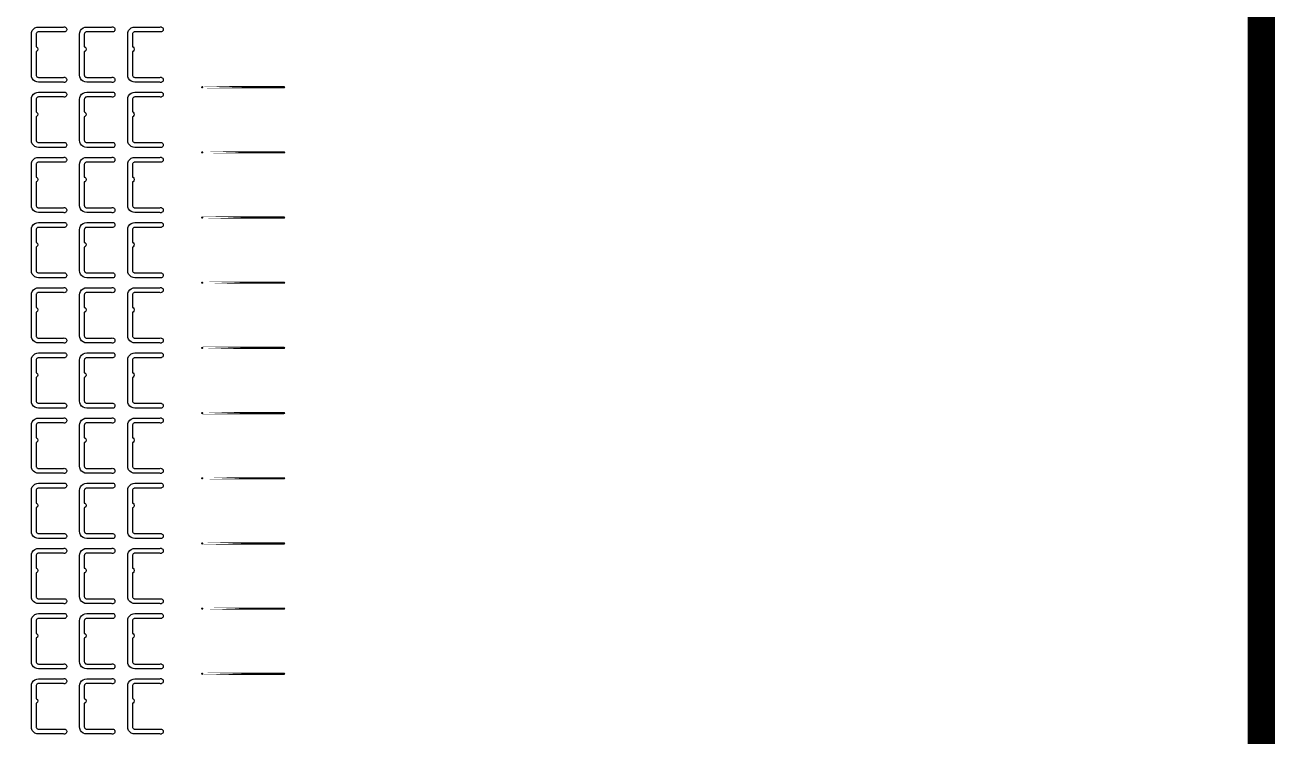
# Model space of a CAD drawing. Extents: x 11 to 212, y 11 to 212.
# Drawn here: x 165.91 to 211.7, y 85.04 to 111.09 of the extents above; entities that cross this region are included whole.
import ezdxf

# ---------------------------------------------------------------- set-up
doc = ezdxf.new("R2010")
doc.units = 0
doc.layers.get('0').update_dxf_attribs({"linetype": 'continuous'})
doc.layers.add('L4', color=7, linetype='continuous')

# ---------------------------------------------------------------- blocks, each defined once
blk = doc.blocks.new('cutlineendpoint')
at = {"const_width": 0.04}
blk.add_lwpolyline([(-0.02, 0, 1), (0.02, 0, 1)], format="xyb", close=True, dxfattribs=at)

msp = doc.modelspace()

# ---------------------------------------------------------------- linework, layer by layer
at = {"layer": 'L4'}
for points, const_width in [([(11.2, 211.2), (211.2, 211.2), (211.2, 11.2), (11.2, 11.2)], 1), ([(172.4, 108.812), (175.4, 108.812)], 0.08), ([(172.4, 106.424), (175.4, 106.424)], 0.08), ([(172.4, 104.035), (175.4, 104.035)], 0.08), ([(172.4, 101.647), (175.4, 101.647)], 0.08), ([(172.4, 99.259), (175.4, 99.259)], 0.08), ([(172.4, 96.871), (175.4, 96.871)], 0.08), ([(172.4, 94.482), (175.4, 94.482)], 0.08), ([(172.4, 92.094), (175.4, 92.094)], 0.08), ([(172.4, 89.706), (175.4, 89.706)], 0.08), ([(172.4, 87.318), (175.4, 87.318)], 0.08)]:
    msp.add_lwpolyline(points, close=True, dxfattribs=dict(at, const_width=const_width))
for points in [[(167.314, 109.171), (167.338, 109.176), (167.362, 109.175), (167.385, 109.168), (167.406, 109.156), (167.422, 109.139), (167.434, 109.118), (167.44, 109.094), (167.44, 109.07), (167.434, 109.047), (167.422, 109.026), (167.406, 109.009), (167.385, 108.996), (167.362, 108.989), (167.338, 108.989), (167.314, 108.994), (166.406, 108.994), (166.337, 109.003), (166.274, 109.03), (166.219, 109.072), (166.177, 109.126), (166.15, 109.19), (166.141, 109.259), (166.141, 110.753), (166.15, 110.821), (166.177, 110.885), (166.219, 110.94), (166.274, 110.982), (166.337, 111.009), (166.406, 111.018), (167.314, 111.018), (167.338, 111.023), (167.362, 111.022), (167.385, 111.016), (167.406, 111.003), (167.422, 110.986), (167.434, 110.965), (167.44, 110.941), (167.44, 110.917), (167.434, 110.894), (167.422, 110.873), (167.406, 110.856), (167.385, 110.843), (167.362, 110.836), (167.338, 110.836), (167.314, 110.841), (166.406, 110.841), (166.383, 110.838), (166.362, 110.829), (166.343, 110.815), (166.329, 110.797), (166.321, 110.776), (166.318, 110.753), (166.318, 110.292), (166.335, 110.287), (166.37, 110.253), (166.382, 110.206), (166.37, 110.159), (166.335, 110.124), (166.318, 110.12), (166.318, 109.259), (166.321, 109.236), (166.329, 109.215), (166.343, 109.196), (166.362, 109.182), (166.383, 109.174), (166.406, 109.171)], [(169.079, 109.171), (169.103, 109.176), (169.127, 109.175), (169.15, 109.168), (169.17, 109.156), (169.187, 109.139), (169.199, 109.118), (169.205, 109.094), (169.205, 109.07), (169.199, 109.047), (169.187, 109.026), (169.17, 109.009), (169.15, 108.996), (169.127, 108.989), (169.103, 108.989), (169.079, 108.994), (168.171, 108.994), (168.102, 109.003), (168.038, 109.03), (167.983, 109.072), (167.941, 109.126), (167.915, 109.19), (167.906, 109.259), (167.906, 110.753), (167.915, 110.821), (167.941, 110.885), (167.983, 110.94), (168.038, 110.982), (168.102, 111.009), (168.171, 111.018), (169.079, 111.018), (169.103, 111.023), (169.127, 111.022), (169.15, 111.016), (169.17, 111.003), (169.187, 110.986), (169.199, 110.965), (169.205, 110.941), (169.205, 110.917), (169.199, 110.894), (169.187, 110.873), (169.17, 110.856), (169.15, 110.843), (169.127, 110.836), (169.103, 110.836), (169.079, 110.841), (168.171, 110.841), (168.148, 110.838), (168.126, 110.829), (168.108, 110.815), (168.094, 110.797), (168.085, 110.776), (168.082, 110.753), (168.082, 110.292), (168.1, 110.287), (168.134, 110.253), (168.147, 110.206), (168.134, 110.159), (168.1, 110.124), (168.082, 110.12), (168.082, 109.259), (168.085, 109.236), (168.094, 109.215), (168.108, 109.196), (168.126, 109.182), (168.148, 109.174), (168.171, 109.171)], [(170.844, 109.171), (170.867, 109.176), (170.891, 109.175), (170.914, 109.168), (170.935, 109.156), (170.952, 109.139), (170.964, 109.118), (170.97, 109.094), (170.97, 109.07), (170.964, 109.047), (170.952, 109.026), (170.935, 109.009), (170.914, 108.996), (170.891, 108.989), (170.867, 108.989), (170.844, 108.994), (169.935, 108.994), (169.867, 109.003), (169.803, 109.03), (169.748, 109.072), (169.706, 109.126), (169.68, 109.19), (169.671, 109.259), (169.671, 110.753), (169.68, 110.821), (169.706, 110.885), (169.748, 110.94), (169.803, 110.982), (169.867, 111.009), (169.935, 111.018), (170.844, 111.018), (170.867, 111.023), (170.891, 111.022), (170.914, 111.016), (170.935, 111.003), (170.952, 110.986), (170.964, 110.965), (170.97, 110.941), (170.97, 110.917), (170.964, 110.894), (170.952, 110.873), (170.935, 110.856), (170.914, 110.843), (170.891, 110.836), (170.867, 110.836), (170.844, 110.841), (169.935, 110.841), (169.912, 110.838), (169.891, 110.829), (169.873, 110.815), (169.859, 110.797), (169.85, 110.776), (169.847, 110.753), (169.847, 110.292), (169.865, 110.287), (169.899, 110.253), (169.912, 110.206), (169.899, 110.159), (169.865, 110.124), (169.847, 110.12), (169.847, 109.259), (169.85, 109.236), (169.859, 109.215), (169.873, 109.196), (169.891, 109.182), (169.912, 109.174), (169.935, 109.171)], [(167.314, 106.782), (167.338, 106.788), (167.362, 106.787), (167.385, 106.78), (167.406, 106.768), (167.422, 106.75), (167.434, 106.729), (167.44, 106.706), (167.44, 106.682), (167.434, 106.659), (167.422, 106.638), (167.406, 106.62), (167.385, 106.608), (167.362, 106.601), (167.338, 106.6), (167.314, 106.606), (166.406, 106.606), (166.337, 106.615), (166.274, 106.641), (166.219, 106.683), (166.177, 106.738), (166.15, 106.802), (166.141, 106.871), (166.141, 108.365), (166.15, 108.433), (166.177, 108.497), (166.219, 108.552), (166.274, 108.594), (166.337, 108.62), (166.406, 108.629), (167.314, 108.629), (167.338, 108.635), (167.362, 108.634), (167.385, 108.627), (167.406, 108.615), (167.422, 108.598), (167.434, 108.577), (167.44, 108.553), (167.44, 108.529), (167.434, 108.506), (167.422, 108.485), (167.406, 108.468), (167.385, 108.455), (167.362, 108.448), (167.338, 108.448), (167.314, 108.453), (166.406, 108.453), (166.383, 108.45), (166.362, 108.441), (166.343, 108.427), (166.329, 108.409), (166.321, 108.388), (166.318, 108.365), (166.318, 107.904), (166.335, 107.899), (166.37, 107.865), (166.382, 107.818), (166.37, 107.771), (166.335, 107.736), (166.318, 107.731), (166.318, 106.871), (166.321, 106.848), (166.329, 106.826), (166.343, 106.808), (166.362, 106.794), (166.383, 106.785), (166.406, 106.782)], [(169.079, 106.782), (169.103, 106.788), (169.127, 106.787), (169.15, 106.78), (169.17, 106.768), (169.187, 106.75), (169.199, 106.729), (169.205, 106.706), (169.205, 106.682), (169.199, 106.659), (169.187, 106.638), (169.17, 106.62), (169.15, 106.608), (169.127, 106.601), (169.103, 106.6), (169.079, 106.606), (168.171, 106.606), (168.102, 106.615), (168.038, 106.641), (167.983, 106.683), (167.941, 106.738), (167.915, 106.802), (167.906, 106.871), (167.906, 108.365), (167.915, 108.433), (167.941, 108.497), (167.983, 108.552), (168.038, 108.594), (168.102, 108.62), (168.171, 108.629), (169.079, 108.629), (169.103, 108.635), (169.127, 108.634), (169.15, 108.627), (169.17, 108.615), (169.187, 108.598), (169.199, 108.577), (169.205, 108.553), (169.205, 108.529), (169.199, 108.506), (169.187, 108.485), (169.17, 108.468), (169.15, 108.455), (169.127, 108.448), (169.103, 108.448), (169.079, 108.453), (168.171, 108.453), (168.148, 108.45), (168.126, 108.441), (168.108, 108.427), (168.094, 108.409), (168.085, 108.388), (168.082, 108.365), (168.082, 107.904), (168.1, 107.899), (168.134, 107.865), (168.147, 107.818), (168.134, 107.771), (168.1, 107.736), (168.082, 107.731), (168.082, 106.871), (168.085, 106.848), (168.094, 106.826), (168.108, 106.808), (168.126, 106.794), (168.148, 106.785), (168.171, 106.782)], [(170.844, 106.782), (170.867, 106.788), (170.891, 106.787), (170.914, 106.78), (170.935, 106.768), (170.952, 106.75), (170.964, 106.729), (170.97, 106.706), (170.97, 106.682), (170.964, 106.659), (170.952, 106.638), (170.935, 106.62), (170.914, 106.608), (170.891, 106.601), (170.867, 106.6), (170.844, 106.606), (169.935, 106.606), (169.867, 106.615), (169.803, 106.641), (169.748, 106.683), (169.706, 106.738), (169.68, 106.802), (169.671, 106.871), (169.671, 108.365), (169.68, 108.433), (169.706, 108.497), (169.748, 108.552), (169.803, 108.594), (169.867, 108.62), (169.935, 108.629), (170.844, 108.629), (170.867, 108.635), (170.891, 108.634), (170.914, 108.627), (170.935, 108.615), (170.952, 108.598), (170.964, 108.577), (170.97, 108.553), (170.97, 108.529), (170.964, 108.506), (170.952, 108.485), (170.935, 108.468), (170.914, 108.455), (170.891, 108.448), (170.867, 108.448), (170.844, 108.453), (169.935, 108.453), (169.912, 108.45), (169.891, 108.441), (169.873, 108.427), (169.859, 108.409), (169.85, 108.388), (169.847, 108.365), (169.847, 107.904), (169.865, 107.899), (169.899, 107.865), (169.912, 107.818), (169.899, 107.771), (169.865, 107.736), (169.847, 107.731), (169.847, 106.871), (169.85, 106.848), (169.859, 106.826), (169.873, 106.808), (169.891, 106.794), (169.912, 106.785), (169.935, 106.782)], [(167.314, 104.394), (167.338, 104.4), (167.362, 104.399), (167.385, 104.392), (167.406, 104.38), (167.422, 104.362), (167.434, 104.341), (167.44, 104.318), (167.44, 104.294), (167.434, 104.271), (167.422, 104.25), (167.406, 104.232), (167.385, 104.22), (167.362, 104.213), (167.338, 104.212), (167.314, 104.218), (166.406, 104.218), (166.337, 104.227), (166.274, 104.253), (166.219, 104.295), (166.177, 104.35), (166.15, 104.414), (166.141, 104.482), (166.141, 105.976), (166.15, 106.045), (166.177, 106.109), (166.219, 106.164), (166.274, 106.206), (166.337, 106.232), (166.406, 106.241), (167.314, 106.241), (167.338, 106.247), (167.362, 106.246), (167.385, 106.239), (167.406, 106.227), (167.422, 106.209), (167.434, 106.188), (167.44, 106.165), (167.44, 106.141), (167.434, 106.118), (167.422, 106.097), (167.406, 106.079), (167.385, 106.067), (167.362, 106.06), (167.338, 106.059), (167.314, 106.065), (166.406, 106.065), (166.383, 106.062), (166.362, 106.053), (166.343, 106.039), (166.329, 106.021), (166.321, 105.999), (166.318, 105.976), (166.318, 105.516), (166.335, 105.511), (166.37, 105.476), (166.382, 105.429), (166.37, 105.382), (166.335, 105.348), (166.318, 105.343), (166.318, 104.482), (166.321, 104.46), (166.329, 104.438), (166.343, 104.42), (166.362, 104.406), (166.383, 104.397), (166.406, 104.394)], [(169.079, 104.394), (169.103, 104.4), (169.127, 104.399), (169.15, 104.392), (169.17, 104.38), (169.187, 104.362), (169.199, 104.341), (169.205, 104.318), (169.205, 104.294), (169.199, 104.271), (169.187, 104.25), (169.17, 104.232), (169.15, 104.22), (169.127, 104.213), (169.103, 104.212), (169.079, 104.218), (168.171, 104.218), (168.102, 104.227), (168.038, 104.253), (167.983, 104.295), (167.941, 104.35), (167.915, 104.414), (167.906, 104.482), (167.906, 105.976), (167.915, 106.045), (167.941, 106.109), (167.983, 106.164), (168.038, 106.206), (168.102, 106.232), (168.171, 106.241), (169.079, 106.241), (169.103, 106.247), (169.127, 106.246), (169.15, 106.239), (169.17, 106.227), (169.187, 106.209), (169.199, 106.188), (169.205, 106.165), (169.205, 106.141), (169.199, 106.118), (169.187, 106.097), (169.17, 106.079), (169.15, 106.067), (169.127, 106.06), (169.103, 106.059), (169.079, 106.065), (168.171, 106.065), (168.148, 106.062), (168.126, 106.053), (168.108, 106.039), (168.094, 106.021), (168.085, 105.999), (168.082, 105.976), (168.082, 105.516), (168.1, 105.511), (168.134, 105.476), (168.147, 105.429), (168.134, 105.382), (168.1, 105.348), (168.082, 105.343), (168.082, 104.482), (168.085, 104.46), (168.094, 104.438), (168.108, 104.42), (168.126, 104.406), (168.148, 104.397), (168.171, 104.394)], [(170.844, 104.394), (170.867, 104.4), (170.891, 104.399), (170.914, 104.392), (170.935, 104.38), (170.952, 104.362), (170.964, 104.341), (170.97, 104.318), (170.97, 104.294), (170.964, 104.271), (170.952, 104.25), (170.935, 104.232), (170.914, 104.22), (170.891, 104.213), (170.867, 104.212), (170.844, 104.218), (169.935, 104.218), (169.867, 104.227), (169.803, 104.253), (169.748, 104.295), (169.706, 104.35), (169.68, 104.414), (169.671, 104.482), (169.671, 105.976), (169.68, 106.045), (169.706, 106.109), (169.748, 106.164), (169.803, 106.206), (169.867, 106.232), (169.935, 106.241), (170.844, 106.241), (170.867, 106.247), (170.891, 106.246), (170.914, 106.239), (170.935, 106.227), (170.952, 106.209), (170.964, 106.188), (170.97, 106.165), (170.97, 106.141), (170.964, 106.118), (170.952, 106.097), (170.935, 106.079), (170.914, 106.067), (170.891, 106.06), (170.867, 106.059), (170.844, 106.065), (169.935, 106.065), (169.912, 106.062), (169.891, 106.053), (169.873, 106.039), (169.859, 106.021), (169.85, 105.999), (169.847, 105.976), (169.847, 105.516), (169.865, 105.511), (169.899, 105.476), (169.912, 105.429), (169.899, 105.382), (169.865, 105.348), (169.847, 105.343), (169.847, 104.482), (169.85, 104.46), (169.859, 104.438), (169.873, 104.42), (169.891, 104.406), (169.912, 104.397), (169.935, 104.394)], [(167.314, 102.006), (167.338, 102.011), (167.362, 102.011), (167.385, 102.004), (167.406, 101.991), (167.422, 101.974), (167.434, 101.953), (167.44, 101.93), (167.44, 101.906), (167.434, 101.882), (167.422, 101.861), (167.406, 101.844), (167.385, 101.832), (167.362, 101.825), (167.338, 101.824), (167.314, 101.829), (166.406, 101.829), (166.337, 101.838), (166.274, 101.865), (166.219, 101.907), (166.177, 101.962), (166.15, 102.026), (166.141, 102.094), (166.141, 103.588), (166.15, 103.657), (166.177, 103.721), (166.219, 103.775), (166.274, 103.817), (166.337, 103.844), (166.406, 103.853), (167.314, 103.853), (167.338, 103.858), (167.362, 103.858), (167.385, 103.851), (167.406, 103.838), (167.422, 103.821), (167.434, 103.8), (167.44, 103.777), (167.44, 103.753), (167.434, 103.729), (167.422, 103.708), (167.406, 103.691), (167.385, 103.679), (167.362, 103.672), (167.338, 103.671), (167.314, 103.676), (166.406, 103.676), (166.383, 103.673), (166.362, 103.665), (166.343, 103.651), (166.329, 103.632), (166.321, 103.611), (166.318, 103.588), (166.318, 103.127), (166.335, 103.123), (166.37, 103.088), (166.382, 103.041), (166.37, 102.994), (166.335, 102.96), (166.318, 102.955), (166.318, 102.094), (166.321, 102.071), (166.329, 102.05), (166.343, 102.032), (166.362, 102.018), (166.383, 102.009), (166.406, 102.006)], [(169.079, 102.006), (169.103, 102.011), (169.127, 102.011), (169.15, 102.004), (169.17, 101.991), (169.187, 101.974), (169.199, 101.953), (169.205, 101.93), (169.205, 101.906), (169.199, 101.882), (169.187, 101.861), (169.17, 101.844), (169.15, 101.832), (169.127, 101.825), (169.103, 101.824), (169.079, 101.829), (168.171, 101.829), (168.102, 101.838), (168.038, 101.865), (167.983, 101.907), (167.941, 101.962), (167.915, 102.026), (167.906, 102.094), (167.906, 103.588), (167.915, 103.657), (167.941, 103.721), (167.983, 103.775), (168.038, 103.817), (168.102, 103.844), (168.171, 103.853), (169.079, 103.853), (169.103, 103.858), (169.127, 103.858), (169.15, 103.851), (169.17, 103.838), (169.187, 103.821), (169.199, 103.8), (169.205, 103.777), (169.205, 103.753), (169.199, 103.729), (169.187, 103.708), (169.17, 103.691), (169.15, 103.679), (169.127, 103.672), (169.103, 103.671), (169.079, 103.676), (168.171, 103.676), (168.148, 103.673), (168.126, 103.665), (168.108, 103.651), (168.094, 103.632), (168.085, 103.611), (168.082, 103.588), (168.082, 103.127), (168.1, 103.123), (168.134, 103.088), (168.147, 103.041), (168.134, 102.994), (168.1, 102.96), (168.082, 102.955), (168.082, 102.094), (168.085, 102.071), (168.094, 102.05), (168.108, 102.032), (168.126, 102.018), (168.148, 102.009), (168.171, 102.006)], [(170.844, 102.006), (170.867, 102.011), (170.891, 102.011), (170.914, 102.004), (170.935, 101.991), (170.952, 101.974), (170.964, 101.953), (170.97, 101.93), (170.97, 101.906), (170.964, 101.882), (170.952, 101.861), (170.935, 101.844), (170.914, 101.832), (170.891, 101.825), (170.867, 101.824), (170.844, 101.829), (169.935, 101.829), (169.867, 101.838), (169.803, 101.865), (169.748, 101.907), (169.706, 101.962), (169.68, 102.026), (169.671, 102.094), (169.671, 103.588), (169.68, 103.657), (169.706, 103.721), (169.748, 103.775), (169.803, 103.817), (169.867, 103.844), (169.935, 103.853), (170.844, 103.853), (170.867, 103.858), (170.891, 103.858), (170.914, 103.851), (170.935, 103.838), (170.952, 103.821), (170.964, 103.8), (170.97, 103.777), (170.97, 103.753), (170.964, 103.729), (170.952, 103.708), (170.935, 103.691), (170.914, 103.679), (170.891, 103.672), (170.867, 103.671), (170.844, 103.676), (169.935, 103.676), (169.912, 103.673), (169.891, 103.665), (169.873, 103.651), (169.859, 103.632), (169.85, 103.611), (169.847, 103.588), (169.847, 103.127), (169.865, 103.123), (169.899, 103.088), (169.912, 103.041), (169.899, 102.994), (169.865, 102.96), (169.847, 102.955), (169.847, 102.094), (169.85, 102.071), (169.859, 102.05), (169.873, 102.032), (169.891, 102.018), (169.912, 102.009), (169.935, 102.006)], [(167.314, 99.618), (167.338, 99.623), (167.362, 99.622), (167.385, 99.616), (167.406, 99.603), (167.422, 99.586), (167.434, 99.565), (167.44, 99.541), (167.44, 99.517), (167.434, 99.494), (167.422, 99.473), (167.406, 99.456), (167.385, 99.443), (167.362, 99.436), (167.338, 99.436), (167.314, 99.441), (166.406, 99.441), (166.337, 99.45), (166.274, 99.477), (166.219, 99.519), (166.177, 99.574), (166.15, 99.637), (166.141, 99.706), (166.141, 101.2), (166.15, 101.269), (166.177, 101.332), (166.219, 101.387), (166.274, 101.429), (166.337, 101.456), (166.406, 101.465), (167.314, 101.465), (167.338, 101.47), (167.362, 101.469), (167.385, 101.463), (167.406, 101.45), (167.422, 101.433), (167.434, 101.412), (167.44, 101.389), (167.44, 101.364), (167.434, 101.341), (167.422, 101.32), (167.406, 101.303), (167.385, 101.29), (167.362, 101.284), (167.338, 101.283), (167.314, 101.288), (166.406, 101.288), (166.383, 101.285), (166.362, 101.276), (166.343, 101.262), (166.329, 101.244), (166.321, 101.223), (166.318, 101.2), (166.318, 100.739), (166.335, 100.734), (166.37, 100.7), (166.382, 100.653), (166.37, 100.606), (166.335, 100.571), (166.318, 100.567), (166.318, 99.706), (166.321, 99.683), (166.329, 99.662), (166.343, 99.643), (166.362, 99.629), (166.383, 99.621), (166.406, 99.618)], [(169.079, 99.618), (169.103, 99.623), (169.127, 99.622), (169.15, 99.616), (169.17, 99.603), (169.187, 99.586), (169.199, 99.565), (169.205, 99.541), (169.205, 99.517), (169.199, 99.494), (169.187, 99.473), (169.17, 99.456), (169.15, 99.443), (169.127, 99.436), (169.103, 99.436), (169.079, 99.441), (168.171, 99.441), (168.102, 99.45), (168.038, 99.477), (167.983, 99.519), (167.941, 99.574), (167.915, 99.637), (167.906, 99.706), (167.906, 101.2), (167.915, 101.269), (167.941, 101.332), (167.983, 101.387), (168.038, 101.429), (168.102, 101.456), (168.171, 101.465), (169.079, 101.465), (169.103, 101.47), (169.127, 101.469), (169.15, 101.463), (169.17, 101.45), (169.187, 101.433), (169.199, 101.412), (169.205, 101.389), (169.205, 101.364), (169.199, 101.341), (169.187, 101.32), (169.17, 101.303), (169.15, 101.29), (169.127, 101.284), (169.103, 101.283), (169.079, 101.288), (168.171, 101.288), (168.148, 101.285), (168.126, 101.276), (168.108, 101.262), (168.094, 101.244), (168.085, 101.223), (168.082, 101.2), (168.082, 100.739), (168.1, 100.734), (168.134, 100.7), (168.147, 100.653), (168.134, 100.606), (168.1, 100.571), (168.082, 100.567), (168.082, 99.706), (168.085, 99.683), (168.094, 99.662), (168.108, 99.643), (168.126, 99.629), (168.148, 99.621), (168.171, 99.618)], [(170.844, 99.618), (170.867, 99.623), (170.891, 99.622), (170.914, 99.616), (170.935, 99.603), (170.952, 99.586), (170.964, 99.565), (170.97, 99.541), (170.97, 99.517), (170.964, 99.494), (170.952, 99.473), (170.935, 99.456), (170.914, 99.443), (170.891, 99.436), (170.867, 99.436), (170.844, 99.441), (169.935, 99.441), (169.867, 99.45), (169.803, 99.477), (169.748, 99.519), (169.706, 99.574), (169.68, 99.637), (169.671, 99.706), (169.671, 101.2), (169.68, 101.269), (169.706, 101.332), (169.748, 101.387), (169.803, 101.429), (169.867, 101.456), (169.935, 101.465), (170.844, 101.465), (170.867, 101.47), (170.891, 101.469), (170.914, 101.463), (170.935, 101.45), (170.952, 101.433), (170.964, 101.412), (170.97, 101.389), (170.97, 101.364), (170.964, 101.341), (170.952, 101.32), (170.935, 101.303), (170.914, 101.29), (170.891, 101.284), (170.867, 101.283), (170.844, 101.288), (169.935, 101.288), (169.912, 101.285), (169.891, 101.276), (169.873, 101.262), (169.859, 101.244), (169.85, 101.223), (169.847, 101.2), (169.847, 100.739), (169.865, 100.734), (169.899, 100.7), (169.912, 100.653), (169.899, 100.606), (169.865, 100.571), (169.847, 100.567), (169.847, 99.706), (169.85, 99.683), (169.859, 99.662), (169.873, 99.643), (169.891, 99.629), (169.912, 99.621), (169.935, 99.618)], [(167.314, 97.229), (167.338, 97.235), (167.362, 97.234), (167.385, 97.227), (167.406, 97.215), (167.422, 97.198), (167.434, 97.177), (167.44, 97.153), (167.44, 97.129), (167.434, 97.106), (167.422, 97.085), (167.406, 97.068), (167.385, 97.055), (167.362, 97.048), (167.338, 97.048), (167.314, 97.053), (166.406, 97.053), (166.337, 97.062), (166.274, 97.088), (166.219, 97.13), (166.177, 97.185), (166.15, 97.249), (166.141, 97.318), (166.141, 98.812), (166.15, 98.88), (166.177, 98.944), (166.219, 98.999), (166.274, 99.041), (166.337, 99.067), (166.406, 99.076), (167.314, 99.076), (167.338, 99.082), (167.362, 99.081), (167.385, 99.074), (167.406, 99.062), (167.422, 99.045), (167.434, 99.024), (167.44, 99), (167.44, 98.976), (167.434, 98.953), (167.422, 98.932), (167.406, 98.915), (167.385, 98.902), (167.362, 98.895), (167.338, 98.895), (167.314, 98.9), (166.406, 98.9), (166.383, 98.897), (166.362, 98.888), (166.343, 98.874), (166.329, 98.856), (166.321, 98.835), (166.318, 98.812), (166.318, 98.351), (166.335, 98.346), (166.37, 98.312), (166.382, 98.265), (166.37, 98.218), (166.335, 98.183), (166.318, 98.178), (166.318, 97.318), (166.321, 97.295), (166.329, 97.274), (166.343, 97.255), (166.362, 97.241), (166.383, 97.232), (166.406, 97.229)], [(169.079, 97.229), (169.103, 97.235), (169.127, 97.234), (169.15, 97.227), (169.17, 97.215), (169.187, 97.198), (169.199, 97.177), (169.205, 97.153), (169.205, 97.129), (169.199, 97.106), (169.187, 97.085), (169.17, 97.068), (169.15, 97.055), (169.127, 97.048), (169.103, 97.048), (169.079, 97.053), (168.171, 97.053), (168.102, 97.062), (168.038, 97.088), (167.983, 97.13), (167.941, 97.185), (167.915, 97.249), (167.906, 97.318), (167.906, 98.812), (167.915, 98.88), (167.941, 98.944), (167.983, 98.999), (168.038, 99.041), (168.102, 99.067), (168.171, 99.076), (169.079, 99.076), (169.103, 99.082), (169.127, 99.081), (169.15, 99.074), (169.17, 99.062), (169.187, 99.045), (169.199, 99.024), (169.205, 99), (169.205, 98.976), (169.199, 98.953), (169.187, 98.932), (169.17, 98.915), (169.15, 98.902), (169.127, 98.895), (169.103, 98.895), (169.079, 98.9), (168.171, 98.9), (168.148, 98.897), (168.126, 98.888), (168.108, 98.874), (168.094, 98.856), (168.085, 98.835), (168.082, 98.812), (168.082, 98.351), (168.1, 98.346), (168.134, 98.312), (168.147, 98.265), (168.134, 98.218), (168.1, 98.183), (168.082, 98.178), (168.082, 97.318), (168.085, 97.295), (168.094, 97.274), (168.108, 97.255), (168.126, 97.241), (168.148, 97.232), (168.171, 97.229)], [(170.844, 97.229), (170.867, 97.235), (170.891, 97.234), (170.914, 97.227), (170.935, 97.215), (170.952, 97.198), (170.964, 97.177), (170.97, 97.153), (170.97, 97.129), (170.964, 97.106), (170.952, 97.085), (170.935, 97.068), (170.914, 97.055), (170.891, 97.048), (170.867, 97.048), (170.844, 97.053), (169.935, 97.053), (169.867, 97.062), (169.803, 97.088), (169.748, 97.13), (169.706, 97.185), (169.68, 97.249), (169.671, 97.318), (169.671, 98.812), (169.68, 98.88), (169.706, 98.944), (169.748, 98.999), (169.803, 99.041), (169.867, 99.067), (169.935, 99.076), (170.844, 99.076), (170.867, 99.082), (170.891, 99.081), (170.914, 99.074), (170.935, 99.062), (170.952, 99.045), (170.964, 99.024), (170.97, 99), (170.97, 98.976), (170.964, 98.953), (170.952, 98.932), (170.935, 98.915), (170.914, 98.902), (170.891, 98.895), (170.867, 98.895), (170.844, 98.9), (169.935, 98.9), (169.912, 98.897), (169.891, 98.888), (169.873, 98.874), (169.859, 98.856), (169.85, 98.835), (169.847, 98.812), (169.847, 98.351), (169.865, 98.346), (169.899, 98.312), (169.912, 98.265), (169.899, 98.218), (169.865, 98.183), (169.847, 98.178), (169.847, 97.318), (169.85, 97.295), (169.859, 97.274), (169.873, 97.255), (169.891, 97.241), (169.912, 97.232), (169.935, 97.229)], [(167.314, 94.841), (167.338, 94.847), (167.362, 94.846), (167.385, 94.839), (167.406, 94.827), (167.422, 94.809), (167.434, 94.788), (167.44, 94.765), (167.44, 94.741), (167.434, 94.718), (167.422, 94.697), (167.406, 94.679), (167.385, 94.667), (167.362, 94.66), (167.338, 94.659), (167.314, 94.665), (166.406, 94.665), (166.337, 94.674), (166.274, 94.7), (166.219, 94.742), (166.177, 94.797), (166.15, 94.861), (166.141, 94.929), (166.141, 96.424), (166.15, 96.492), (166.177, 96.556), (166.219, 96.611), (166.274, 96.653), (166.337, 96.679), (166.406, 96.688), (167.314, 96.688), (167.338, 96.694), (167.362, 96.693), (167.385, 96.686), (167.406, 96.674), (167.422, 96.656), (167.434, 96.635), (167.44, 96.612), (167.44, 96.588), (167.434, 96.565), (167.422, 96.544), (167.406, 96.526), (167.385, 96.514), (167.362, 96.507), (167.338, 96.506), (167.314, 96.512), (166.406, 96.512), (166.383, 96.509), (166.362, 96.5), (166.343, 96.486), (166.329, 96.468), (166.321, 96.446), (166.318, 96.424), (166.318, 95.963), (166.335, 95.958), (166.37, 95.924), (166.382, 95.876), (166.37, 95.829), (166.335, 95.795), (166.318, 95.79), (166.318, 94.929), (166.321, 94.907), (166.329, 94.885), (166.343, 94.867), (166.362, 94.853), (166.383, 94.844), (166.406, 94.841)], [(169.079, 94.841), (169.103, 94.847), (169.127, 94.846), (169.15, 94.839), (169.17, 94.827), (169.187, 94.809), (169.199, 94.788), (169.205, 94.765), (169.205, 94.741), (169.199, 94.718), (169.187, 94.697), (169.17, 94.679), (169.15, 94.667), (169.127, 94.66), (169.103, 94.659), (169.079, 94.665), (168.171, 94.665), (168.102, 94.674), (168.038, 94.7), (167.983, 94.742), (167.941, 94.797), (167.915, 94.861), (167.906, 94.929), (167.906, 96.424), (167.915, 96.492), (167.941, 96.556), (167.983, 96.611), (168.038, 96.653), (168.102, 96.679), (168.171, 96.688), (169.079, 96.688), (169.103, 96.694), (169.127, 96.693), (169.15, 96.686), (169.17, 96.674), (169.187, 96.656), (169.199, 96.635), (169.205, 96.612), (169.205, 96.588), (169.199, 96.565), (169.187, 96.544), (169.17, 96.526), (169.15, 96.514), (169.127, 96.507), (169.103, 96.506), (169.079, 96.512), (168.171, 96.512), (168.148, 96.509), (168.126, 96.5), (168.108, 96.486), (168.094, 96.468), (168.085, 96.446), (168.082, 96.424), (168.082, 95.963), (168.1, 95.958), (168.134, 95.924), (168.147, 95.876), (168.134, 95.829), (168.1, 95.795), (168.082, 95.79), (168.082, 94.929), (168.085, 94.907), (168.094, 94.885), (168.108, 94.867), (168.126, 94.853), (168.148, 94.844), (168.171, 94.841)], [(170.844, 94.841), (170.867, 94.847), (170.891, 94.846), (170.914, 94.839), (170.935, 94.827), (170.952, 94.809), (170.964, 94.788), (170.97, 94.765), (170.97, 94.741), (170.964, 94.718), (170.952, 94.697), (170.935, 94.679), (170.914, 94.667), (170.891, 94.66), (170.867, 94.659), (170.844, 94.665), (169.935, 94.665), (169.867, 94.674), (169.803, 94.7), (169.748, 94.742), (169.706, 94.797), (169.68, 94.861), (169.671, 94.929), (169.671, 96.424), (169.68, 96.492), (169.706, 96.556), (169.748, 96.611), (169.803, 96.653), (169.867, 96.679), (169.935, 96.688), (170.844, 96.688), (170.867, 96.694), (170.891, 96.693), (170.914, 96.686), (170.935, 96.674), (170.952, 96.656), (170.964, 96.635), (170.97, 96.612), (170.97, 96.588), (170.964, 96.565), (170.952, 96.544), (170.935, 96.526), (170.914, 96.514), (170.891, 96.507), (170.867, 96.506), (170.844, 96.512), (169.935, 96.512), (169.912, 96.509), (169.891, 96.5), (169.873, 96.486), (169.859, 96.468), (169.85, 96.446), (169.847, 96.424), (169.847, 95.963), (169.865, 95.958), (169.899, 95.924), (169.912, 95.876), (169.899, 95.829), (169.865, 95.795), (169.847, 95.79), (169.847, 94.929), (169.85, 94.907), (169.859, 94.885), (169.873, 94.867), (169.891, 94.853), (169.912, 94.844), (169.935, 94.841)], [(167.314, 92.453), (167.338, 92.458), (167.362, 92.458), (167.385, 92.451), (167.406, 92.438), (167.422, 92.421), (167.434, 92.4), (167.44, 92.377), (167.44, 92.353), (167.434, 92.329), (167.422, 92.308), (167.406, 92.291), (167.385, 92.279), (167.362, 92.272), (167.338, 92.271), (167.314, 92.276), (166.406, 92.276), (166.337, 92.285), (166.274, 92.312), (166.219, 92.354), (166.177, 92.409), (166.15, 92.473), (166.141, 92.541), (166.141, 94.035), (166.15, 94.104), (166.177, 94.168), (166.219, 94.222), (166.274, 94.265), (166.337, 94.291), (166.406, 94.3), (167.314, 94.3), (167.338, 94.305), (167.362, 94.305), (167.385, 94.298), (167.406, 94.285), (167.422, 94.268), (167.434, 94.247), (167.44, 94.224), (167.44, 94.2), (167.434, 94.176), (167.422, 94.155), (167.406, 94.138), (167.385, 94.126), (167.362, 94.119), (167.338, 94.118), (167.314, 94.124), (166.406, 94.124), (166.383, 94.121), (166.362, 94.112), (166.343, 94.098), (166.329, 94.079), (166.321, 94.058), (166.318, 94.035), (166.318, 93.574), (166.335, 93.57), (166.37, 93.535), (166.382, 93.488), (166.37, 93.441), (166.335, 93.407), (166.318, 93.402), (166.318, 92.541), (166.321, 92.518), (166.329, 92.497), (166.343, 92.479), (166.362, 92.465), (166.383, 92.456), (166.406, 92.453)], [(169.079, 92.453), (169.103, 92.458), (169.127, 92.458), (169.15, 92.451), (169.17, 92.438), (169.187, 92.421), (169.199, 92.4), (169.205, 92.377), (169.205, 92.353), (169.199, 92.329), (169.187, 92.308), (169.17, 92.291), (169.15, 92.279), (169.127, 92.272), (169.103, 92.271), (169.079, 92.276), (168.171, 92.276), (168.102, 92.285), (168.038, 92.312), (167.983, 92.354), (167.941, 92.409), (167.915, 92.473), (167.906, 92.541), (167.906, 94.035), (167.915, 94.104), (167.941, 94.168), (167.983, 94.222), (168.038, 94.265), (168.102, 94.291), (168.171, 94.3), (169.079, 94.3), (169.103, 94.305), (169.127, 94.305), (169.15, 94.298), (169.17, 94.285), (169.187, 94.268), (169.199, 94.247), (169.205, 94.224), (169.205, 94.2), (169.199, 94.176), (169.187, 94.155), (169.17, 94.138), (169.15, 94.126), (169.127, 94.119), (169.103, 94.118), (169.079, 94.124), (168.171, 94.124), (168.148, 94.121), (168.126, 94.112), (168.108, 94.098), (168.094, 94.079), (168.085, 94.058), (168.082, 94.035), (168.082, 93.574), (168.1, 93.57), (168.134, 93.535), (168.147, 93.488), (168.134, 93.441), (168.1, 93.407), (168.082, 93.402), (168.082, 92.541), (168.085, 92.518), (168.094, 92.497), (168.108, 92.479), (168.126, 92.465), (168.148, 92.456), (168.171, 92.453)], [(170.844, 92.453), (170.867, 92.458), (170.891, 92.458), (170.914, 92.451), (170.935, 92.438), (170.952, 92.421), (170.964, 92.4), (170.97, 92.377), (170.97, 92.353), (170.964, 92.329), (170.952, 92.308), (170.935, 92.291), (170.914, 92.279), (170.891, 92.272), (170.867, 92.271), (170.844, 92.276), (169.935, 92.276), (169.867, 92.285), (169.803, 92.312), (169.748, 92.354), (169.706, 92.409), (169.68, 92.473), (169.671, 92.541), (169.671, 94.035), (169.68, 94.104), (169.706, 94.168), (169.748, 94.222), (169.803, 94.265), (169.867, 94.291), (169.935, 94.3), (170.844, 94.3), (170.867, 94.305), (170.891, 94.305), (170.914, 94.298), (170.935, 94.285), (170.952, 94.268), (170.964, 94.247), (170.97, 94.224), (170.97, 94.2), (170.964, 94.176), (170.952, 94.155), (170.935, 94.138), (170.914, 94.126), (170.891, 94.119), (170.867, 94.118), (170.844, 94.124), (169.935, 94.124), (169.912, 94.121), (169.891, 94.112), (169.873, 94.098), (169.859, 94.079), (169.85, 94.058), (169.847, 94.035), (169.847, 93.574), (169.865, 93.57), (169.899, 93.535), (169.912, 93.488), (169.899, 93.441), (169.865, 93.407), (169.847, 93.402), (169.847, 92.541), (169.85, 92.518), (169.859, 92.497), (169.873, 92.479), (169.891, 92.465), (169.912, 92.456), (169.935, 92.453)], [(167.314, 90.065), (167.338, 90.07), (167.362, 90.069), (167.385, 90.063), (167.406, 90.05), (167.422, 90.033), (167.434, 90.012), (167.44, 89.989), (167.44, 89.964), (167.434, 89.941), (167.422, 89.92), (167.406, 89.903), (167.385, 89.89), (167.362, 89.884), (167.338, 89.883), (167.314, 89.888), (166.406, 89.888), (166.337, 89.897), (166.274, 89.924), (166.219, 89.966), (166.177, 90.021), (166.15, 90.084), (166.141, 90.153), (166.141, 91.647), (166.15, 91.716), (166.177, 91.779), (166.219, 91.834), (166.274, 91.876), (166.337, 91.903), (166.406, 91.912), (167.314, 91.912), (167.338, 91.917), (167.362, 91.916), (167.385, 91.91), (167.406, 91.897), (167.422, 91.88), (167.434, 91.859), (167.44, 91.836), (167.44, 91.811), (167.434, 91.788), (167.422, 91.767), (167.406, 91.75), (167.385, 91.737), (167.362, 91.731), (167.338, 91.73), (167.314, 91.735), (166.406, 91.735), (166.383, 91.732), (166.362, 91.723), (166.343, 91.709), (166.329, 91.691), (166.321, 91.67), (166.318, 91.647), (166.318, 91.186), (166.335, 91.182), (166.37, 91.147), (166.382, 91.1), (166.37, 91.053), (166.335, 91.018), (166.318, 91.014), (166.318, 90.153), (166.321, 90.13), (166.329, 90.109), (166.343, 90.091), (166.362, 90.077), (166.383, 90.068), (166.406, 90.065)], [(169.079, 90.065), (169.103, 90.07), (169.127, 90.069), (169.15, 90.063), (169.17, 90.05), (169.187, 90.033), (169.199, 90.012), (169.205, 89.989), (169.205, 89.964), (169.199, 89.941), (169.187, 89.92), (169.17, 89.903), (169.15, 89.89), (169.127, 89.884), (169.103, 89.883), (169.079, 89.888), (168.171, 89.888), (168.102, 89.897), (168.038, 89.924), (167.983, 89.966), (167.941, 90.021), (167.915, 90.084), (167.906, 90.153), (167.906, 91.647), (167.915, 91.716), (167.941, 91.779), (167.983, 91.834), (168.038, 91.876), (168.102, 91.903), (168.171, 91.912), (169.079, 91.912), (169.103, 91.917), (169.127, 91.916), (169.15, 91.91), (169.17, 91.897), (169.187, 91.88), (169.199, 91.859), (169.205, 91.836), (169.205, 91.811), (169.199, 91.788), (169.187, 91.767), (169.17, 91.75), (169.15, 91.737), (169.127, 91.731), (169.103, 91.73), (169.079, 91.735), (168.171, 91.735), (168.148, 91.732), (168.126, 91.723), (168.108, 91.709), (168.094, 91.691), (168.085, 91.67), (168.082, 91.647), (168.082, 91.186), (168.1, 91.182), (168.134, 91.147), (168.147, 91.1), (168.134, 91.053), (168.1, 91.018), (168.082, 91.014), (168.082, 90.153), (168.085, 90.13), (168.094, 90.109), (168.108, 90.091), (168.126, 90.077), (168.148, 90.068), (168.171, 90.065)], [(170.844, 90.065), (170.867, 90.07), (170.891, 90.069), (170.914, 90.063), (170.935, 90.05), (170.952, 90.033), (170.964, 90.012), (170.97, 89.989), (170.97, 89.964), (170.964, 89.941), (170.952, 89.92), (170.935, 89.903), (170.914, 89.89), (170.891, 89.884), (170.867, 89.883), (170.844, 89.888), (169.935, 89.888), (169.867, 89.897), (169.803, 89.924), (169.748, 89.966), (169.706, 90.021), (169.68, 90.084), (169.671, 90.153), (169.671, 91.647), (169.68, 91.716), (169.706, 91.779), (169.748, 91.834), (169.803, 91.876), (169.867, 91.903), (169.935, 91.912), (170.844, 91.912), (170.867, 91.917), (170.891, 91.916), (170.914, 91.91), (170.935, 91.897), (170.952, 91.88), (170.964, 91.859), (170.97, 91.836), (170.97, 91.811), (170.964, 91.788), (170.952, 91.767), (170.935, 91.75), (170.914, 91.737), (170.891, 91.731), (170.867, 91.73), (170.844, 91.735), (169.935, 91.735), (169.912, 91.732), (169.891, 91.723), (169.873, 91.709), (169.859, 91.691), (169.85, 91.67), (169.847, 91.647), (169.847, 91.186), (169.865, 91.182), (169.899, 91.147), (169.912, 91.1), (169.899, 91.053), (169.865, 91.018), (169.847, 91.014), (169.847, 90.153), (169.85, 90.13), (169.859, 90.109), (169.873, 90.091), (169.891, 90.077), (169.912, 90.068), (169.935, 90.065)], [(167.314, 87.676), (167.338, 87.682), (167.362, 87.681), (167.385, 87.674), (167.406, 87.662), (167.422, 87.645), (167.434, 87.624), (167.44, 87.6), (167.44, 87.576), (167.434, 87.553), (167.422, 87.532), (167.406, 87.515), (167.385, 87.502), (167.362, 87.495), (167.338, 87.495), (167.314, 87.5), (166.406, 87.5), (166.337, 87.509), (166.274, 87.535), (166.219, 87.578), (166.177, 87.632), (166.15, 87.696), (166.141, 87.765), (166.141, 89.259), (166.15, 89.327), (166.177, 89.391), (166.219, 89.446), (166.274, 89.488), (166.337, 89.515), (166.406, 89.524), (167.314, 89.524), (167.338, 89.529), (167.362, 89.528), (167.385, 89.521), (167.406, 89.509), (167.422, 89.492), (167.434, 89.471), (167.44, 89.447), (167.44, 89.423), (167.434, 89.4), (167.422, 89.379), (167.406, 89.362), (167.385, 89.349), (167.362, 89.342), (167.338, 89.342), (167.314, 89.347), (166.406, 89.347), (166.383, 89.344), (166.362, 89.335), (166.343, 89.321), (166.329, 89.303), (166.321, 89.282), (166.318, 89.259), (166.318, 88.798), (166.335, 88.793), (166.37, 88.759), (166.382, 88.712), (166.37, 88.665), (166.335, 88.63), (166.318, 88.626), (166.318, 87.765), (166.321, 87.742), (166.329, 87.721), (166.343, 87.702), (166.362, 87.688), (166.383, 87.679), (166.406, 87.676)], [(169.079, 87.676), (169.103, 87.682), (169.127, 87.681), (169.15, 87.674), (169.17, 87.662), (169.187, 87.645), (169.199, 87.624), (169.205, 87.6), (169.205, 87.576), (169.199, 87.553), (169.187, 87.532), (169.17, 87.515), (169.15, 87.502), (169.127, 87.495), (169.103, 87.495), (169.079, 87.5), (168.171, 87.5), (168.102, 87.509), (168.038, 87.535), (167.983, 87.578), (167.941, 87.632), (167.915, 87.696), (167.906, 87.765), (167.906, 89.259), (167.915, 89.327), (167.941, 89.391), (167.983, 89.446), (168.038, 89.488), (168.102, 89.515), (168.171, 89.524), (169.079, 89.524), (169.103, 89.529), (169.127, 89.528), (169.15, 89.521), (169.17, 89.509), (169.187, 89.492), (169.199, 89.471), (169.205, 89.447), (169.205, 89.423), (169.199, 89.4), (169.187, 89.379), (169.17, 89.362), (169.15, 89.349), (169.127, 89.342), (169.103, 89.342), (169.079, 89.347), (168.171, 89.347), (168.148, 89.344), (168.126, 89.335), (168.108, 89.321), (168.094, 89.303), (168.085, 89.282), (168.082, 89.259), (168.082, 88.798), (168.1, 88.793), (168.134, 88.759), (168.147, 88.712), (168.134, 88.665), (168.1, 88.63), (168.082, 88.626), (168.082, 87.765), (168.085, 87.742), (168.094, 87.721), (168.108, 87.702), (168.126, 87.688), (168.148, 87.679), (168.171, 87.676)], [(170.844, 87.676), (170.867, 87.682), (170.891, 87.681), (170.914, 87.674), (170.935, 87.662), (170.952, 87.645), (170.964, 87.624), (170.97, 87.6), (170.97, 87.576), (170.964, 87.553), (170.952, 87.532), (170.935, 87.515), (170.914, 87.502), (170.891, 87.495), (170.867, 87.495), (170.844, 87.5), (169.935, 87.5), (169.867, 87.509), (169.803, 87.535), (169.748, 87.578), (169.706, 87.632), (169.68, 87.696), (169.671, 87.765), (169.671, 89.259), (169.68, 89.327), (169.706, 89.391), (169.748, 89.446), (169.803, 89.488), (169.867, 89.515), (169.935, 89.524), (170.844, 89.524), (170.867, 89.529), (170.891, 89.528), (170.914, 89.521), (170.935, 89.509), (170.952, 89.492), (170.964, 89.471), (170.97, 89.447), (170.97, 89.423), (170.964, 89.4), (170.952, 89.379), (170.935, 89.362), (170.914, 89.349), (170.891, 89.342), (170.867, 89.342), (170.844, 89.347), (169.935, 89.347), (169.912, 89.344), (169.891, 89.335), (169.873, 89.321), (169.859, 89.303), (169.85, 89.282), (169.847, 89.259), (169.847, 88.798), (169.865, 88.793), (169.899, 88.759), (169.912, 88.712), (169.899, 88.665), (169.865, 88.63), (169.847, 88.626), (169.847, 87.765), (169.85, 87.742), (169.859, 87.721), (169.873, 87.702), (169.891, 87.688), (169.912, 87.679), (169.935, 87.676)], [(167.314, 85.288), (167.338, 85.294), (167.362, 85.293), (167.385, 85.286), (167.406, 85.274), (167.422, 85.256), (167.434, 85.235), (167.44, 85.212), (167.44, 85.188), (167.434, 85.165), (167.422, 85.144), (167.406, 85.126), (167.385, 85.114), (167.362, 85.107), (167.338, 85.106), (167.314, 85.112), (166.406, 85.112), (166.337, 85.121), (166.274, 85.147), (166.219, 85.189), (166.177, 85.244), (166.15, 85.308), (166.141, 85.376), (166.141, 86.871), (166.15, 86.939), (166.177, 87.003), (166.219, 87.058), (166.274, 87.1), (166.337, 87.126), (166.406, 87.135), (167.314, 87.135), (167.338, 87.141), (167.362, 87.14), (167.385, 87.133), (167.406, 87.121), (167.422, 87.103), (167.434, 87.082), (167.44, 87.059), (167.44, 87.035), (167.434, 87.012), (167.422, 86.991), (167.406, 86.973), (167.385, 86.961), (167.362, 86.954), (167.338, 86.953), (167.314, 86.959), (166.406, 86.959), (166.383, 86.956), (166.362, 86.947), (166.343, 86.933), (166.329, 86.915), (166.321, 86.893), (166.318, 86.871), (166.318, 86.41), (166.335, 86.405), (166.37, 86.371), (166.382, 86.324), (166.37, 86.276), (166.335, 86.242), (166.318, 86.237), (166.318, 85.376), (166.321, 85.354), (166.329, 85.332), (166.343, 85.314), (166.362, 85.3), (166.383, 85.291), (166.406, 85.288)], [(169.079, 85.288), (169.103, 85.294), (169.127, 85.293), (169.15, 85.286), (169.17, 85.274), (169.187, 85.256), (169.199, 85.235), (169.205, 85.212), (169.205, 85.188), (169.199, 85.165), (169.187, 85.144), (169.17, 85.126), (169.15, 85.114), (169.127, 85.107), (169.103, 85.106), (169.079, 85.112), (168.171, 85.112), (168.102, 85.121), (168.038, 85.147), (167.983, 85.189), (167.941, 85.244), (167.915, 85.308), (167.906, 85.376), (167.906, 86.871), (167.915, 86.939), (167.941, 87.003), (167.983, 87.058), (168.038, 87.1), (168.102, 87.126), (168.171, 87.135), (169.079, 87.135), (169.103, 87.141), (169.127, 87.14), (169.15, 87.133), (169.17, 87.121), (169.187, 87.103), (169.199, 87.082), (169.205, 87.059), (169.205, 87.035), (169.199, 87.012), (169.187, 86.991), (169.17, 86.973), (169.15, 86.961), (169.127, 86.954), (169.103, 86.953), (169.079, 86.959), (168.171, 86.959), (168.148, 86.956), (168.126, 86.947), (168.108, 86.933), (168.094, 86.915), (168.085, 86.893), (168.082, 86.871), (168.082, 86.41), (168.1, 86.405), (168.134, 86.371), (168.147, 86.324), (168.134, 86.276), (168.1, 86.242), (168.082, 86.237), (168.082, 85.376), (168.085, 85.354), (168.094, 85.332), (168.108, 85.314), (168.126, 85.3), (168.148, 85.291), (168.171, 85.288)], [(170.844, 85.288), (170.867, 85.294), (170.891, 85.293), (170.914, 85.286), (170.935, 85.274), (170.952, 85.256), (170.964, 85.235), (170.97, 85.212), (170.97, 85.188), (170.964, 85.165), (170.952, 85.144), (170.935, 85.126), (170.914, 85.114), (170.891, 85.107), (170.867, 85.106), (170.844, 85.112), (169.935, 85.112), (169.867, 85.121), (169.803, 85.147), (169.748, 85.189), (169.706, 85.244), (169.68, 85.308), (169.671, 85.376), (169.671, 86.871), (169.68, 86.939), (169.706, 87.003), (169.748, 87.058), (169.803, 87.1), (169.867, 87.126), (169.935, 87.135), (170.844, 87.135), (170.867, 87.141), (170.891, 87.14), (170.914, 87.133), (170.935, 87.121), (170.952, 87.103), (170.964, 87.082), (170.97, 87.059), (170.97, 87.035), (170.964, 87.012), (170.952, 86.991), (170.935, 86.973), (170.914, 86.961), (170.891, 86.954), (170.867, 86.953), (170.844, 86.959), (169.935, 86.959), (169.912, 86.956), (169.891, 86.947), (169.873, 86.933), (169.859, 86.915), (169.85, 86.893), (169.847, 86.871), (169.847, 86.41), (169.865, 86.405), (169.899, 86.371), (169.912, 86.324), (169.899, 86.276), (169.865, 86.242), (169.847, 86.237), (169.847, 85.376), (169.85, 85.354), (169.859, 85.332), (169.873, 85.314), (169.891, 85.3), (169.912, 85.291), (169.935, 85.288)]]:
    msp.add_lwpolyline(points, close=True, dxfattribs=at)

# ---------------------------------------------------------------- block references
for p in [(172.4, 108.812), (175.4, 108.812), (172.4, 106.424), (175.4, 106.424), (172.4, 104.035), (175.4, 104.035), (172.4, 101.647), (175.4, 101.647), (172.4, 99.259), (175.4, 99.259), (172.4, 96.871), (175.4, 96.871), (172.4, 94.482), (175.4, 94.482), (172.4, 92.094), (175.4, 92.094), (172.4, 89.706), (175.4, 89.706), (172.4, 87.318), (175.4, 87.318)]:
    msp.add_blockref('cutlineendpoint', p, dxfattribs=at)

doc.saveas('drawing.dxf')
